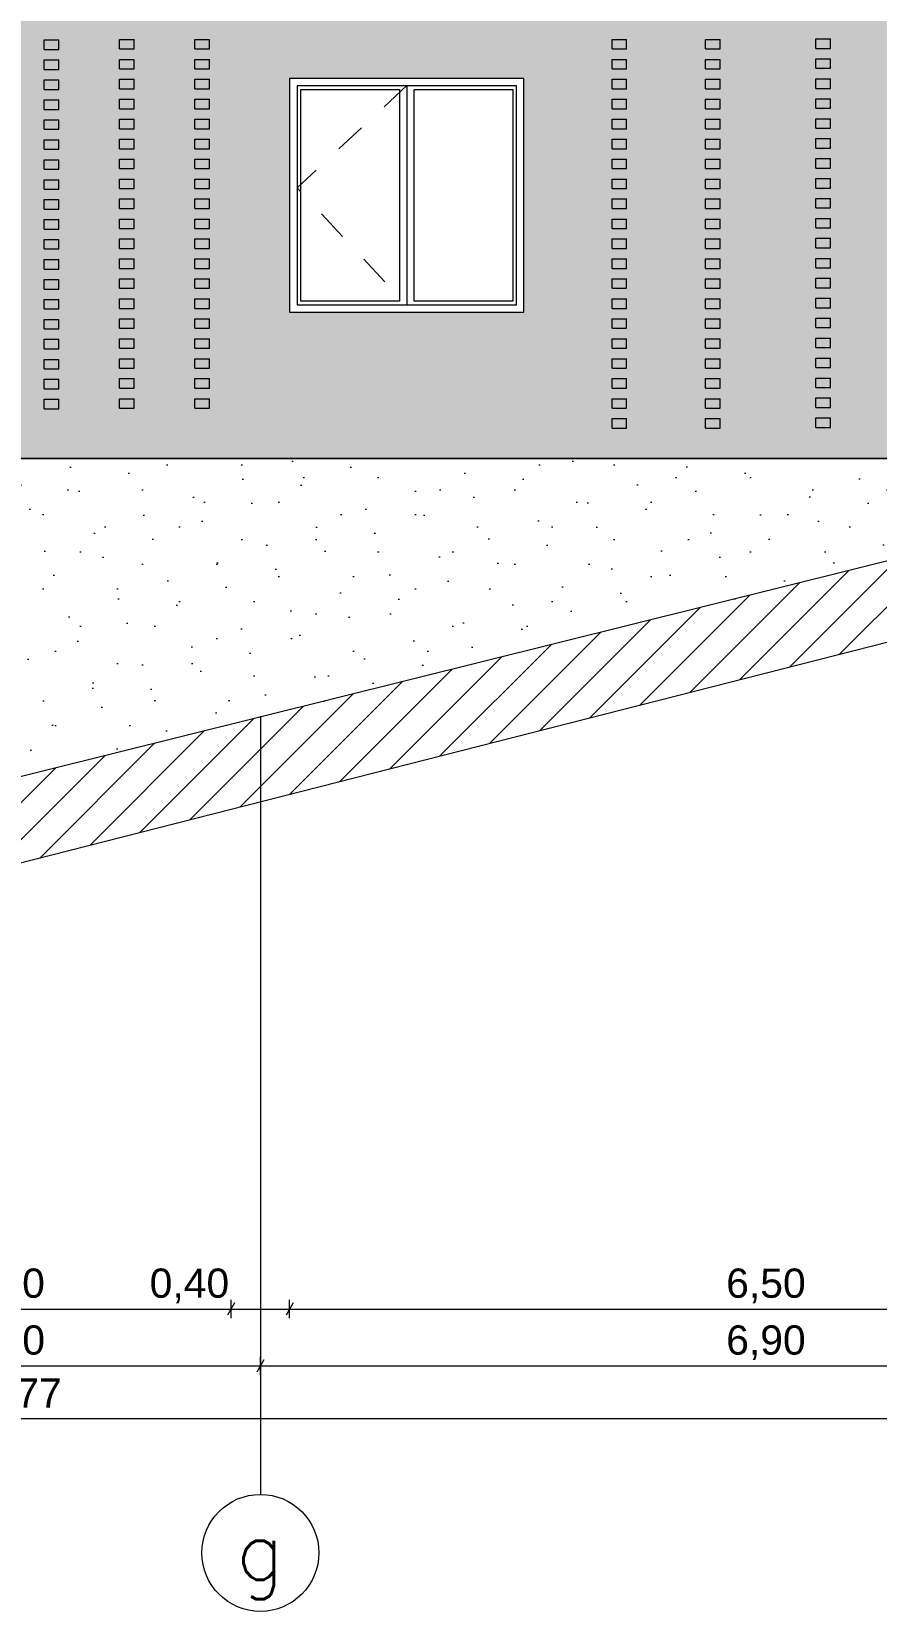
# Model space of a CAD drawing. Header units: metres. Extents: x 476297 to 476657, y 4620828 to 4621206.
# Drawn here: x 476614.33 to 476620.1, y 4621021.18 to 4621031.99 of the extents above; entities that cross this region are included whole.
import ezdxf

# ---------------------------------------------------------------- set-up
doc = ezdxf.new("R2010")
doc.units = ezdxf.units.M
doc.header["$MEASUREMENT"] = 0
doc.set_wipeout_variables(frame=1)
doc.linetypes.add('Dashed', pattern=[0.423333, 0.211667, -0.211667])
doc.linetypes.add('Wipeout_Contour', pattern=[1, 0, -1])
for name, color, linetype in [('0_Pen_No__42_Pen_No__250', 7, 'Continuous'), ('0_Pen_No__7', 7, 'Continuous'), ('2D Drafting - General_Pen_No__7', 7, 'Continuous'), ('a-iataki_Pen_No__5_Pen_No__5', 7, 'Continuous'), ('New2D Drafting - General_Pen_No__30_Pen_No__9_Pen_No__9', 7, 'Continuous'), ('New2D Drafting - General_Pen_No__7', 7, 'Continuous'), ('NewStructural - Bearing', 7, 'Continuous'), ('Structural - Bearing_Pen_No__7_Pen_No__7', 7, 'Continuous'), ('zoma', 7, 'Continuous'), ('zoma_Pen_No__5', 7, 'Continuous')]:
    doc.layers.add(name, color=color, linetype=linetype)
doc.styles.add('GENERATED_STYLE_2', font='arial.ttf')
doc.dimstyles.new('GENERATED_STYLE__1', dxfattribs={"dimtxt": 0.2, "dimasz": 0.064421, "dimexe": 0.18, "dimexo": 0.003, "dimgap": 0.09, "dimtad": 1, "dimtih": 1, "dimtoh": 1, "dimzin": 0, "dimdsep": 46, "dimtxsty": 'GENERATED_STYLE_2', "dimblk": 'ARROWHEAD_2', "dimblk1": 'ARROWHEAD_2', "dimblk2": 'ARROWHEAD_2', "dimcen": 0.09, "dimclrd": 142, "dimclre": 142, "dimclrt": 142, "dimadec": 0, "dimazin": 0, "dimtfac": 1, "dimtdec": 4, "dimtmove": 0, "dimatfit": 3, "dimfxl": 1, "dimtolj": 1, "dimtzin": 0, "dimarcsym": 0})

# ---------------------------------------------------------------- blocks, each defined once
blk = doc.blocks.new('*D529', base_point=(476844.527, 4621385.791))
at = {"layer": 'zoma', "color": 142, "linetype": 'Continuous', "lineweight": 0, "transparency": 16777216}
for p, q in [((476612.416, 4621022.9), (476612.367, 4621022.815)), ((476612.392, 4621022.794), (476612.392, 4621022.921)), ((476612.392, 4621022.858), (476615.892, 4621022.858)), ((476615.916, 4621022.9), (476615.867, 4621022.815)), ((476615.892, 4621022.794), (476615.892, 4621022.921))]:
    blk.add_line(p, q, dxfattribs=at)
at = {"layer": 'zoma', "color": 142, "lineweight": 0, "transparency": 16777216, "insert": (476613.876, 4621022.898), "char_height": 0.2, "attachment_point": 7, "style": 'GENERATED_STYLE_2'}
blk.add_mtext('\\A1;{\\pql;\\fArial CYR|b0|i0|c204|p34;3,50}', dxfattribs=at)
blk = doc.blocks.new('ARROWHEAD_2')
at = {"color": 0, "linetype": 'Continuous', "lineweight": 0}
for p, q in [((0, 0), (-1, 0)), ((-0.38, -0.66), (0.38, 0.66))]:
    blk.add_line(p, q, dxfattribs=at)
blk = doc.blocks.new('*D530', base_point=(476844.527, 4621385.791))
at = {"layer": 'zoma', "color": 142, "linetype": 'Continuous', "lineweight": 0, "transparency": 16777216}
for p, q in [((476615.916, 4621022.9), (476615.867, 4621022.815)), ((476615.892, 4621022.794), (476615.892, 4621022.921)), ((476615.892, 4621022.858), (476622.792, 4621022.858)), ((476622.767, 4621022.815), (476622.816, 4621022.9)), ((476622.792, 4621022.794), (476622.792, 4621022.921)), ((476622.792, 4621022.858), (476622.833, 4621022.858))]:
    blk.add_line(p, q, dxfattribs=at)
at = {"layer": 'zoma', "color": 142, "lineweight": 0, "transparency": 16777216, "insert": (476619.076, 4621022.898), "char_height": 0.2, "attachment_point": 7, "style": 'GENERATED_STYLE_2'}
blk.add_mtext('\\A1;{\\pql;\\fArial CYR|b0|i0|c204|p34;6,90}', dxfattribs=at)
blk = doc.blocks.new('*D534', base_point=(476844.527, 4621385.791))
at = {"layer": 'zoma', "color": 142, "linetype": 'Continuous', "lineweight": 0, "transparency": 16777216}
for p, q in [((476612.616, 4621023.29), (476612.567, 4621023.205)), ((476612.591, 4621023.184), (476612.591, 4621023.311)), ((476615.716, 4621023.29), (476615.667, 4621023.205)), ((476615.692, 4621023.184), (476615.692, 4621023.311)), ((476612.591, 4621023.247), (476615.692, 4621023.247))]:
    blk.add_line(p, q, dxfattribs=at)
at = {"layer": 'zoma', "color": 142, "lineweight": 0, "transparency": 16777216, "char_height": 0.2, "attachment_point": 7, "style": 'GENERATED_STYLE_2'}
for s, insert in [('\\A1;{\\pql;\\fArial CYR|b0|i0|c204|p34;3,10}', (476613.875, 4621023.287)), ('\\A1;{\\pql;\\fArial CYR|b0|i0|c204|p34;0,40}', (476615.135, 4621023.287))]:
    blk.add_mtext(s, dxfattribs=dict(at, insert=insert))
blk = doc.blocks.new('*D535', base_point=(476844.527, 4621385.791))
at = {"layer": 'zoma', "color": 142, "linetype": 'Continuous', "lineweight": 0, "transparency": 16777216}
for p, q in [((476615.716, 4621023.29), (476615.667, 4621023.205)), ((476615.692, 4621023.184), (476615.692, 4621023.311)), ((476616.116, 4621023.29), (476616.067, 4621023.205)), ((476616.092, 4621023.184), (476616.092, 4621023.311)), ((476615.692, 4621023.247), (476616.092, 4621023.247))]:
    blk.add_line(p, q, dxfattribs=at)
blk = doc.blocks.new('*D536', base_point=(476844.527, 4621385.791))
at = {"layer": 'zoma', "color": 142, "linetype": 'Continuous', "lineweight": 0, "transparency": 16777216}
for p, q in [((476616.116, 4621023.29), (476616.067, 4621023.205)), ((476616.092, 4621023.184), (476616.092, 4621023.311)), ((476622.616, 4621023.29), (476622.567, 4621023.205)), ((476622.592, 4621023.184), (476622.592, 4621023.311)), ((476616.092, 4621023.247), (476622.592, 4621023.247))]:
    blk.add_line(p, q, dxfattribs=at)
at = {"layer": 'zoma', "color": 142, "lineweight": 0, "transparency": 16777216, "insert": (476619.076, 4621023.287), "char_height": 0.2, "attachment_point": 7, "style": 'GENERATED_STYLE_2'}
blk.add_mtext('\\A1;{\\pql;\\fArial CYR|b0|i0|c204|p34;6,50}', dxfattribs=at)
blk = doc.blocks.new('*D539', base_point=(476844.527, 4621385.791))
at = {"layer": 'zoma', "color": 142, "linetype": 'Continuous', "lineweight": 0, "transparency": 16777216}
for p, q in [((476605.317, 4621022.537), (476605.268, 4621022.452)), ((476605.292, 4621022.558), (476605.292, 4621022.431)), ((476623.038, 4621022.452), (476623.087, 4621022.537)), ((476623.062, 4621022.558), (476623.062, 4621022.431)), ((476605.292, 4621022.495), (476605.251, 4621022.495)), ((476623.062, 4621022.495), (476605.292, 4621022.495)), ((476623.104, 4621022.495), (476623.062, 4621022.495))]:
    blk.add_line(p, q, dxfattribs=at)
at = {"layer": 'zoma', "color": 142, "lineweight": 0, "transparency": 16777216, "insert": (476613.835, 4621022.535), "char_height": 0.2, "attachment_point": 7, "style": 'GENERATED_STYLE_2'}
blk.add_mtext('\\A1;{\\pql;\\fArial CYR|b0|i0|c204|p34;17,77}', dxfattribs=at)

msp = doc.modelspace()

# ---------------------------------------------------------------- linework, layer by layer
at = {"layer": '0_Pen_No__42_Pen_No__250', "color": 144, "linetype": 'Continuous', "lineweight": 0}
msp.add_circle((476615.892, 4621021.579), 0.4, dxfattribs=at)
at = {"layer": '0_Pen_No__7', "color": 7, "linetype": 'Continuous', "lineweight": 0, "flags": 128}
msp.add_lwpolyline([(476617.692, 4621031.666), (476616.092, 4621031.666), (476616.092, 4621030.066), (476617.692, 4621030.066)], close=True, dxfattribs=at)
at = {"layer": '2D Drafting - General_Pen_No__7', "color": 7, "linetype": 'Dashed', "lineweight": 0, "flags": 128}
msp.add_lwpolyline([(476616.893, 4621031.617), (476616.143, 4621030.917), (476616.892, 4621030.116)], dxfattribs=at)
at = {"layer": 'New2D Drafting - General_Pen_No__30_Pen_No__9_Pen_No__9', "color": 7, "linetype": 'Continuous', "lineweight": 0, "flags": 128}
msp.add_lwpolyline([(476617.692, 4621031.666), (476616.092, 4621031.666), (476616.092, 4621030.066), (476617.692, 4621030.066)], close=True, dxfattribs=at)
at = {"layer": 'NewStructural - Bearing', "color": 7, "linetype": 'Continuous', "lineweight": 0}
for p, q in [((476614.414, 4621031.929), (476614.514, 4621031.929)), ((476614.414, 4621031.864), (476614.414, 4621031.929)), ((476614.514, 4621031.864), (476614.514, 4621031.929)), ((476614.929, 4621031.933), (476615.028, 4621031.933)), ((476614.929, 4621031.868), (476614.929, 4621031.933)), ((476615.028, 4621031.868), (476615.028, 4621031.933)), ((476615.443, 4621031.933), (476615.543, 4621031.933)), ((476615.443, 4621031.868), (476615.443, 4621031.933)), ((476615.543, 4621031.868), (476615.543, 4621031.933)), ((476618.296, 4621031.933), (476618.395, 4621031.933)), ((476618.296, 4621031.868), (476618.296, 4621031.933)), ((476618.395, 4621031.868), (476618.395, 4621031.933)), ((476618.934, 4621031.933), (476619.034, 4621031.933)), ((476618.934, 4621031.868), (476618.934, 4621031.933)), ((476619.034, 4621031.868), (476619.034, 4621031.933)), ((476619.689, 4621031.936), (476619.789, 4621031.936)), ((476619.689, 4621031.871), (476619.689, 4621031.936)), ((476619.789, 4621031.871), (476619.789, 4621031.936)), ((476614.414, 4621031.864), (476614.514, 4621031.864)), ((476614.929, 4621031.868), (476615.028, 4621031.868)), ((476615.443, 4621031.868), (476615.543, 4621031.868)), ((476618.296, 4621031.868), (476618.395, 4621031.868)), ((476618.934, 4621031.868), (476619.034, 4621031.868)), ((476619.689, 4621031.871), (476619.789, 4621031.871)), ((476614.414, 4621031.792), (476614.514, 4621031.792)), ((476614.414, 4621031.727), (476614.414, 4621031.792)), ((476614.414, 4621031.727), (476614.514, 4621031.727)), ((476614.514, 4621031.727), (476614.514, 4621031.792)), ((476614.929, 4621031.796), (476615.028, 4621031.796)), ((476614.929, 4621031.731), (476614.929, 4621031.796)), ((476614.929, 4621031.731), (476615.028, 4621031.731)), ((476615.028, 4621031.731), (476615.028, 4621031.796)), ((476615.443, 4621031.796), (476615.543, 4621031.796)), ((476615.443, 4621031.731), (476615.443, 4621031.796)), ((476615.443, 4621031.731), (476615.543, 4621031.731)), ((476615.543, 4621031.731), (476615.543, 4621031.796)), ((476618.296, 4621031.796), (476618.395, 4621031.796)), ((476618.296, 4621031.731), (476618.296, 4621031.796)), ((476618.296, 4621031.731), (476618.395, 4621031.731)), ((476618.395, 4621031.731), (476618.395, 4621031.796)), ((476618.934, 4621031.796), (476619.034, 4621031.796)), ((476618.934, 4621031.731), (476618.934, 4621031.796)), ((476618.934, 4621031.731), (476619.034, 4621031.731)), ((476619.034, 4621031.731), (476619.034, 4621031.796)), ((476619.689, 4621031.8), (476619.789, 4621031.8)), ((476619.689, 4621031.735), (476619.689, 4621031.8)), ((476619.689, 4621031.735), (476619.789, 4621031.735)), ((476619.789, 4621031.735), (476619.789, 4621031.8)), ((476614.414, 4621031.656), (476614.514, 4621031.656)), ((476614.414, 4621031.591), (476614.414, 4621031.656)), ((476614.414, 4621031.591), (476614.514, 4621031.591)), ((476614.514, 4621031.591), (476614.514, 4621031.656)), ((476614.929, 4621031.66), (476615.028, 4621031.66)), ((476614.929, 4621031.595), (476614.929, 4621031.66)), ((476614.929, 4621031.595), (476615.028, 4621031.595)), ((476615.028, 4621031.595), (476615.028, 4621031.66)), ((476615.443, 4621031.66), (476615.543, 4621031.66)), ((476615.443, 4621031.595), (476615.443, 4621031.66)), ((476615.443, 4621031.595), (476615.543, 4621031.595)), ((476615.543, 4621031.595), (476615.543, 4621031.66)), ((476618.296, 4621031.66), (476618.395, 4621031.66)), ((476618.296, 4621031.595), (476618.296, 4621031.66)), ((476618.296, 4621031.595), (476618.395, 4621031.595)), ((476618.395, 4621031.595), (476618.395, 4621031.66)), ((476618.934, 4621031.66), (476619.034, 4621031.66)), ((476618.934, 4621031.595), (476618.934, 4621031.66)), ((476618.934, 4621031.595), (476619.034, 4621031.595)), ((476619.034, 4621031.595), (476619.034, 4621031.66)), ((476619.689, 4621031.663), (476619.789, 4621031.663)), ((476619.689, 4621031.598), (476619.689, 4621031.663)), ((476619.689, 4621031.598), (476619.789, 4621031.598)), ((476619.789, 4621031.598), (476619.789, 4621031.663)), ((476614.414, 4621031.519), (476614.514, 4621031.519)), ((476614.414, 4621031.454), (476614.414, 4621031.519)), ((476614.514, 4621031.454), (476614.514, 4621031.519)), ((476614.929, 4621031.523), (476615.028, 4621031.523)), ((476614.929, 4621031.458), (476614.929, 4621031.523)), ((476615.028, 4621031.458), (476615.028, 4621031.523)), ((476615.443, 4621031.523), (476615.543, 4621031.523)), ((476615.443, 4621031.458), (476615.443, 4621031.523)), ((476615.543, 4621031.458), (476615.543, 4621031.523)), ((476618.296, 4621031.523), (476618.395, 4621031.523)), ((476618.296, 4621031.458), (476618.296, 4621031.523)), ((476618.395, 4621031.458), (476618.395, 4621031.523)), ((476618.934, 4621031.523), (476619.034, 4621031.523)), ((476618.934, 4621031.458), (476618.934, 4621031.523)), ((476619.034, 4621031.458), (476619.034, 4621031.523)), ((476619.689, 4621031.527), (476619.789, 4621031.527)), ((476619.689, 4621031.462), (476619.689, 4621031.527)), ((476619.789, 4621031.462), (476619.789, 4621031.527)), ((476614.414, 4621031.454), (476614.514, 4621031.454)), ((476614.414, 4621031.383), (476614.514, 4621031.383)), ((476614.414, 4621031.318), (476614.414, 4621031.383)), ((476614.514, 4621031.318), (476614.514, 4621031.383)), ((476614.929, 4621031.458), (476615.028, 4621031.458)), ((476614.929, 4621031.387), (476615.028, 4621031.387)), ((476614.929, 4621031.322), (476614.929, 4621031.387)), ((476615.028, 4621031.322), (476615.028, 4621031.387)), ((476615.443, 4621031.458), (476615.543, 4621031.458)), ((476615.443, 4621031.387), (476615.543, 4621031.387)), ((476615.443, 4621031.322), (476615.443, 4621031.387)), ((476615.543, 4621031.322), (476615.543, 4621031.387)), ((476618.296, 4621031.458), (476618.395, 4621031.458)), ((476618.296, 4621031.387), (476618.395, 4621031.387)), ((476618.296, 4621031.322), (476618.296, 4621031.387)), ((476618.395, 4621031.322), (476618.395, 4621031.387)), ((476618.934, 4621031.458), (476619.034, 4621031.458)), ((476618.934, 4621031.387), (476619.034, 4621031.387)), ((476618.934, 4621031.322), (476618.934, 4621031.387)), ((476619.034, 4621031.322), (476619.034, 4621031.387)), ((476619.689, 4621031.462), (476619.789, 4621031.462)), ((476619.689, 4621031.39), (476619.789, 4621031.39)), ((476619.689, 4621031.325), (476619.689, 4621031.39)), ((476619.789, 4621031.325), (476619.789, 4621031.39)), ((476614.414, 4621031.318), (476614.514, 4621031.318)), ((476614.929, 4621031.322), (476615.028, 4621031.322)), ((476615.443, 4621031.322), (476615.543, 4621031.322)), ((476618.296, 4621031.322), (476618.395, 4621031.322)), ((476618.934, 4621031.322), (476619.034, 4621031.322)), ((476619.689, 4621031.325), (476619.789, 4621031.325)), ((476614.414, 4621031.246), (476614.514, 4621031.246)), ((476614.414, 4621031.181), (476614.414, 4621031.246)), ((476614.414, 4621031.181), (476614.514, 4621031.181)), ((476614.514, 4621031.181), (476614.514, 4621031.246)), ((476614.929, 4621031.25), (476615.028, 4621031.25)), ((476614.929, 4621031.185), (476614.929, 4621031.25)), ((476614.929, 4621031.185), (476615.028, 4621031.185)), ((476615.028, 4621031.185), (476615.028, 4621031.25)), ((476615.443, 4621031.25), (476615.543, 4621031.25)), ((476615.443, 4621031.185), (476615.443, 4621031.25)), ((476615.443, 4621031.185), (476615.543, 4621031.185)), ((476615.543, 4621031.185), (476615.543, 4621031.25)), ((476618.296, 4621031.25), (476618.395, 4621031.25)), ((476618.296, 4621031.185), (476618.296, 4621031.25)), ((476618.296, 4621031.185), (476618.395, 4621031.185)), ((476618.395, 4621031.185), (476618.395, 4621031.25)), ((476618.934, 4621031.25), (476619.034, 4621031.25)), ((476618.934, 4621031.185), (476618.934, 4621031.25)), ((476618.934, 4621031.185), (476619.034, 4621031.185)), ((476619.034, 4621031.185), (476619.034, 4621031.25)), ((476619.689, 4621031.254), (476619.789, 4621031.254)), ((476619.689, 4621031.189), (476619.689, 4621031.254)), ((476619.689, 4621031.189), (476619.789, 4621031.189)), ((476619.789, 4621031.189), (476619.789, 4621031.254)), ((476614.414, 4621031.11), (476614.514, 4621031.11)), ((476614.414, 4621031.045), (476614.414, 4621031.11)), ((476614.514, 4621031.045), (476614.514, 4621031.11)), ((476614.929, 4621031.114), (476615.028, 4621031.114)), ((476614.929, 4621031.049), (476614.929, 4621031.114)), ((476614.929, 4621031.049), (476615.028, 4621031.049)), ((476615.028, 4621031.049), (476615.028, 4621031.114)), ((476615.443, 4621031.114), (476615.543, 4621031.114)), ((476615.443, 4621031.049), (476615.443, 4621031.114)), ((476615.443, 4621031.049), (476615.543, 4621031.049)), ((476615.543, 4621031.049), (476615.543, 4621031.114)), ((476618.296, 4621031.114), (476618.395, 4621031.114)), ((476618.296, 4621031.049), (476618.296, 4621031.114)), ((476618.296, 4621031.049), (476618.395, 4621031.049)), ((476618.395, 4621031.049), (476618.395, 4621031.114)), ((476618.934, 4621031.114), (476619.034, 4621031.114)), ((476618.934, 4621031.049), (476618.934, 4621031.114)), ((476618.934, 4621031.049), (476619.034, 4621031.049)), ((476619.034, 4621031.049), (476619.034, 4621031.114)), ((476619.689, 4621031.117), (476619.789, 4621031.117)), ((476619.689, 4621031.052), (476619.689, 4621031.117)), ((476619.689, 4621031.052), (476619.789, 4621031.052)), ((476619.789, 4621031.052), (476619.789, 4621031.117)), ((476614.414, 4621031.045), (476614.514, 4621031.045)), ((476614.414, 4621030.973), (476614.514, 4621030.973)), ((476614.414, 4621030.908), (476614.414, 4621030.973)), ((476614.514, 4621030.908), (476614.514, 4621030.973)), ((476614.929, 4621030.977), (476615.028, 4621030.977)), ((476614.929, 4621030.912), (476614.929, 4621030.977)), ((476615.028, 4621030.912), (476615.028, 4621030.977)), ((476615.443, 4621030.977), (476615.543, 4621030.977)), ((476615.443, 4621030.912), (476615.443, 4621030.977)), ((476615.543, 4621030.912), (476615.543, 4621030.977)), ((476618.296, 4621030.977), (476618.395, 4621030.977)), ((476618.296, 4621030.912), (476618.296, 4621030.977)), ((476618.395, 4621030.912), (476618.395, 4621030.977)), ((476618.934, 4621030.977), (476619.034, 4621030.977)), ((476618.934, 4621030.912), (476618.934, 4621030.977)), ((476619.034, 4621030.912), (476619.034, 4621030.977)), ((476619.689, 4621030.981), (476619.789, 4621030.981)), ((476619.689, 4621030.916), (476619.689, 4621030.981)), ((476619.789, 4621030.916), (476619.789, 4621030.981)), ((476614.414, 4621030.908), (476614.514, 4621030.908)), ((476614.414, 4621030.837), (476614.514, 4621030.837)), ((476614.414, 4621030.772), (476614.414, 4621030.837)), ((476614.514, 4621030.772), (476614.514, 4621030.837)), ((476614.929, 4621030.912), (476615.028, 4621030.912)), ((476614.929, 4621030.841), (476615.028, 4621030.841)), ((476614.929, 4621030.776), (476614.929, 4621030.841)), ((476615.028, 4621030.776), (476615.028, 4621030.841)), ((476615.443, 4621030.912), (476615.543, 4621030.912)), ((476615.443, 4621030.841), (476615.543, 4621030.841)), ((476615.443, 4621030.776), (476615.443, 4621030.841)), ((476615.543, 4621030.776), (476615.543, 4621030.841)), ((476618.296, 4621030.912), (476618.395, 4621030.912)), ((476618.296, 4621030.841), (476618.395, 4621030.841)), ((476618.296, 4621030.776), (476618.296, 4621030.841)), ((476618.395, 4621030.776), (476618.395, 4621030.841)), ((476618.934, 4621030.912), (476619.034, 4621030.912)), ((476618.934, 4621030.841), (476619.034, 4621030.841)), ((476618.934, 4621030.776), (476618.934, 4621030.841)), ((476619.034, 4621030.776), (476619.034, 4621030.841)), ((476619.689, 4621030.916), (476619.789, 4621030.916)), ((476619.689, 4621030.845), (476619.789, 4621030.845)), ((476619.689, 4621030.78), (476619.689, 4621030.845)), ((476619.789, 4621030.78), (476619.789, 4621030.845)), ((476614.414, 4621030.772), (476614.514, 4621030.772)), ((476614.929, 4621030.776), (476615.028, 4621030.776)), ((476615.443, 4621030.776), (476615.543, 4621030.776)), ((476618.296, 4621030.776), (476618.395, 4621030.776)), ((476618.934, 4621030.776), (476619.034, 4621030.776)), ((476619.689, 4621030.78), (476619.789, 4621030.78)), ((476614.414, 4621030.7), (476614.514, 4621030.7)), ((476614.414, 4621030.635), (476614.414, 4621030.7)), ((476614.414, 4621030.635), (476614.514, 4621030.635)), ((476614.514, 4621030.635), (476614.514, 4621030.7)), ((476614.929, 4621030.704), (476615.028, 4621030.704)), ((476614.929, 4621030.639), (476614.929, 4621030.704)), ((476614.929, 4621030.639), (476615.028, 4621030.639)), ((476615.028, 4621030.639), (476615.028, 4621030.704)), ((476615.443, 4621030.704), (476615.543, 4621030.704)), ((476615.443, 4621030.639), (476615.443, 4621030.704)), ((476615.443, 4621030.639), (476615.543, 4621030.639)), ((476615.543, 4621030.639), (476615.543, 4621030.704)), ((476618.296, 4621030.704), (476618.395, 4621030.704)), ((476618.296, 4621030.639), (476618.296, 4621030.704)), ((476618.296, 4621030.639), (476618.395, 4621030.639)), ((476618.395, 4621030.639), (476618.395, 4621030.704)), ((476618.934, 4621030.704), (476619.034, 4621030.704)), ((476618.934, 4621030.639), (476618.934, 4621030.704)), ((476618.934, 4621030.639), (476619.034, 4621030.639)), ((476619.034, 4621030.639), (476619.034, 4621030.704)), ((476619.689, 4621030.708), (476619.789, 4621030.708)), ((476619.689, 4621030.643), (476619.689, 4621030.708)), ((476619.689, 4621030.643), (476619.789, 4621030.643)), ((476619.789, 4621030.643), (476619.789, 4621030.708)), ((476614.414, 4621030.564), (476614.514, 4621030.564)), ((476614.414, 4621030.499), (476614.414, 4621030.564)), ((476614.514, 4621030.499), (476614.514, 4621030.564)), ((476614.929, 4621030.568), (476615.028, 4621030.568)), ((476614.929, 4621030.503), (476614.929, 4621030.568)), ((476615.028, 4621030.503), (476615.028, 4621030.568)), ((476615.443, 4621030.568), (476615.543, 4621030.568)), ((476615.443, 4621030.503), (476615.443, 4621030.568)), ((476615.543, 4621030.503), (476615.543, 4621030.568)), ((476618.296, 4621030.568), (476618.395, 4621030.568)), ((476618.296, 4621030.503), (476618.296, 4621030.568)), ((476618.395, 4621030.503), (476618.395, 4621030.568)), ((476618.934, 4621030.568), (476619.034, 4621030.568)), ((476618.934, 4621030.503), (476618.934, 4621030.568)), ((476619.034, 4621030.503), (476619.034, 4621030.568)), ((476619.689, 4621030.572), (476619.789, 4621030.572)), ((476619.689, 4621030.507), (476619.689, 4621030.572)), ((476619.689, 4621030.507), (476619.789, 4621030.507)), ((476619.789, 4621030.507), (476619.789, 4621030.572)), ((476614.414, 4621030.499), (476614.514, 4621030.499)), ((476614.414, 4621030.427), (476614.514, 4621030.427)), ((476614.414, 4621030.362), (476614.414, 4621030.427)), ((476614.514, 4621030.362), (476614.514, 4621030.427)), ((476614.929, 4621030.503), (476615.028, 4621030.503)), ((476614.929, 4621030.431), (476615.028, 4621030.431)), ((476614.929, 4621030.366), (476614.929, 4621030.431)), ((476615.028, 4621030.366), (476615.028, 4621030.431)), ((476615.443, 4621030.503), (476615.543, 4621030.503)), ((476615.443, 4621030.431), (476615.543, 4621030.431)), ((476615.443, 4621030.366), (476615.443, 4621030.431)), ((476615.543, 4621030.366), (476615.543, 4621030.431)), ((476618.296, 4621030.503), (476618.395, 4621030.503)), ((476618.296, 4621030.431), (476618.395, 4621030.431)), ((476618.296, 4621030.366), (476618.296, 4621030.431)), ((476618.395, 4621030.366), (476618.395, 4621030.431)), ((476618.934, 4621030.503), (476619.034, 4621030.503)), ((476618.934, 4621030.431), (476619.034, 4621030.431)), ((476618.934, 4621030.366), (476618.934, 4621030.431)), ((476619.034, 4621030.366), (476619.034, 4621030.431)), ((476619.689, 4621030.435), (476619.789, 4621030.435)), ((476619.689, 4621030.37), (476619.689, 4621030.435)), ((476619.789, 4621030.37), (476619.789, 4621030.435)), ((476614.414, 4621030.362), (476614.514, 4621030.362)), ((476614.414, 4621030.29), (476614.514, 4621030.29)), ((476614.414, 4621030.225), (476614.414, 4621030.29)), ((476614.514, 4621030.225), (476614.514, 4621030.29)), ((476614.929, 4621030.366), (476615.028, 4621030.366)), ((476614.929, 4621030.295), (476615.028, 4621030.295)), ((476614.929, 4621030.23), (476614.929, 4621030.295)), ((476615.028, 4621030.23), (476615.028, 4621030.295)), ((476615.443, 4621030.366), (476615.543, 4621030.366)), ((476615.443, 4621030.295), (476615.543, 4621030.295)), ((476615.443, 4621030.23), (476615.443, 4621030.295)), ((476615.543, 4621030.23), (476615.543, 4621030.295)), ((476618.296, 4621030.366), (476618.395, 4621030.366)), ((476618.296, 4621030.295), (476618.395, 4621030.295)), ((476618.296, 4621030.23), (476618.296, 4621030.295)), ((476618.395, 4621030.23), (476618.395, 4621030.295)), ((476618.934, 4621030.366), (476619.034, 4621030.366)), ((476618.934, 4621030.295), (476619.034, 4621030.295)), ((476618.934, 4621030.23), (476618.934, 4621030.295)), ((476619.034, 4621030.23), (476619.034, 4621030.295)), ((476619.689, 4621030.37), (476619.789, 4621030.37)), ((476619.689, 4621030.299), (476619.789, 4621030.299)), ((476619.689, 4621030.234), (476619.689, 4621030.299)), ((476619.789, 4621030.234), (476619.789, 4621030.299)), ((476614.414, 4621030.225), (476614.514, 4621030.225)), ((476614.929, 4621030.23), (476615.028, 4621030.23)), ((476615.443, 4621030.23), (476615.543, 4621030.23)), ((476618.296, 4621030.23), (476618.395, 4621030.23)), ((476618.934, 4621030.23), (476619.034, 4621030.23)), ((476619.689, 4621030.234), (476619.789, 4621030.234)), ((476614.414, 4621030.154), (476614.514, 4621030.154)), ((476614.414, 4621030.089), (476614.414, 4621030.154)), ((476614.414, 4621030.089), (476614.514, 4621030.089)), ((476614.514, 4621030.089), (476614.514, 4621030.154)), ((476614.929, 4621030.158), (476615.028, 4621030.158)), ((476614.929, 4621030.093), (476614.929, 4621030.158)), ((476614.929, 4621030.093), (476615.028, 4621030.093)), ((476615.028, 4621030.093), (476615.028, 4621030.158)), ((476615.443, 4621030.158), (476615.543, 4621030.158)), ((476615.443, 4621030.093), (476615.443, 4621030.158)), ((476615.443, 4621030.093), (476615.543, 4621030.093)), ((476615.543, 4621030.093), (476615.543, 4621030.158)), ((476618.296, 4621030.158), (476618.395, 4621030.158)), ((476618.296, 4621030.093), (476618.296, 4621030.158)), ((476618.296, 4621030.093), (476618.395, 4621030.093)), ((476618.395, 4621030.093), (476618.395, 4621030.158)), ((476618.934, 4621030.158), (476619.034, 4621030.158)), ((476618.934, 4621030.093), (476618.934, 4621030.158)), ((476618.934, 4621030.093), (476619.034, 4621030.093)), ((476619.034, 4621030.093), (476619.034, 4621030.158)), ((476619.689, 4621030.162), (476619.789, 4621030.162)), ((476619.689, 4621030.097), (476619.689, 4621030.162)), ((476619.689, 4621030.097), (476619.789, 4621030.097)), ((476619.789, 4621030.097), (476619.789, 4621030.162)), ((476614.414, 4621030.017), (476614.514, 4621030.017)), ((476614.414, 4621029.952), (476614.414, 4621030.017)), ((476614.514, 4621029.952), (476614.514, 4621030.017)), ((476614.929, 4621030.022), (476615.028, 4621030.022)), ((476614.929, 4621029.957), (476614.929, 4621030.022)), ((476615.028, 4621029.957), (476615.028, 4621030.022)), ((476615.443, 4621030.022), (476615.543, 4621030.022)), ((476615.443, 4621029.957), (476615.443, 4621030.022)), ((476615.543, 4621029.957), (476615.543, 4621030.022)), ((476618.296, 4621030.022), (476618.395, 4621030.022)), ((476618.296, 4621029.957), (476618.296, 4621030.022)), ((476618.395, 4621029.957), (476618.395, 4621030.022)), ((476618.934, 4621030.022), (476619.034, 4621030.022)), ((476618.934, 4621029.957), (476618.934, 4621030.022)), ((476619.034, 4621029.957), (476619.034, 4621030.022)), ((476619.689, 4621030.026), (476619.789, 4621030.026)), ((476619.689, 4621029.961), (476619.689, 4621030.026)), ((476619.789, 4621029.961), (476619.789, 4621030.026)), ((476614.414, 4621029.952), (476614.514, 4621029.952)), ((476614.414, 4621029.881), (476614.514, 4621029.881)), ((476614.414, 4621029.816), (476614.414, 4621029.881)), ((476614.514, 4621029.816), (476614.514, 4621029.881)), ((476614.929, 4621029.957), (476615.028, 4621029.957)), ((476614.929, 4621029.885), (476615.028, 4621029.885)), ((476614.929, 4621029.82), (476614.929, 4621029.885)), ((476615.028, 4621029.82), (476615.028, 4621029.885)), ((476615.443, 4621029.957), (476615.543, 4621029.957)), ((476615.443, 4621029.885), (476615.543, 4621029.885)), ((476615.443, 4621029.82), (476615.443, 4621029.885)), ((476615.543, 4621029.82), (476615.543, 4621029.885)), ((476618.296, 4621029.957), (476618.395, 4621029.957)), ((476618.296, 4621029.885), (476618.395, 4621029.885)), ((476618.296, 4621029.82), (476618.296, 4621029.885)), ((476618.395, 4621029.82), (476618.395, 4621029.885)), ((476618.934, 4621029.957), (476619.034, 4621029.957)), ((476618.934, 4621029.885), (476619.034, 4621029.885)), ((476618.934, 4621029.82), (476618.934, 4621029.885)), ((476619.034, 4621029.82), (476619.034, 4621029.885)), ((476619.689, 4621029.961), (476619.789, 4621029.961)), ((476619.689, 4621029.889), (476619.789, 4621029.889)), ((476619.689, 4621029.824), (476619.689, 4621029.889)), ((476619.789, 4621029.824), (476619.789, 4621029.889)), ((476614.414, 4621029.816), (476614.514, 4621029.816)), ((476614.929, 4621029.82), (476615.028, 4621029.82)), ((476614.929, 4621029.748), (476615.028, 4621029.748)), ((476614.929, 4621029.683), (476614.929, 4621029.748)), ((476615.028, 4621029.683), (476615.028, 4621029.748)), ((476615.443, 4621029.82), (476615.543, 4621029.82)), ((476615.443, 4621029.748), (476615.543, 4621029.748)), ((476615.443, 4621029.683), (476615.443, 4621029.748)), ((476615.543, 4621029.683), (476615.543, 4621029.748)), ((476618.296, 4621029.82), (476618.395, 4621029.82)), ((476618.296, 4621029.748), (476618.395, 4621029.748)), ((476618.296, 4621029.683), (476618.296, 4621029.748)), ((476618.395, 4621029.683), (476618.395, 4621029.748)), ((476618.934, 4621029.82), (476619.034, 4621029.82)), ((476618.934, 4621029.748), (476619.034, 4621029.748)), ((476618.934, 4621029.683), (476618.934, 4621029.748)), ((476619.034, 4621029.683), (476619.034, 4621029.748)), ((476619.689, 4621029.824), (476619.789, 4621029.824)), ((476619.689, 4621029.753), (476619.789, 4621029.753)), ((476619.689, 4621029.688), (476619.689, 4621029.753)), ((476619.789, 4621029.688), (476619.789, 4621029.753)), ((476614.414, 4621029.744), (476614.514, 4621029.744)), ((476614.414, 4621029.679), (476614.414, 4621029.744)), ((476614.414, 4621029.679), (476614.514, 4621029.679)), ((476614.514, 4621029.679), (476614.514, 4621029.744)), ((476614.929, 4621029.683), (476615.028, 4621029.683)), ((476615.443, 4621029.683), (476615.543, 4621029.683)), ((476618.296, 4621029.683), (476618.395, 4621029.683)), ((476618.934, 4621029.683), (476619.034, 4621029.683)), ((476619.689, 4621029.688), (476619.789, 4621029.688)), ((476614.414, 4621029.608), (476614.514, 4621029.608)), ((476614.414, 4621029.543), (476614.414, 4621029.608)), ((476614.414, 4621029.543), (476614.514, 4621029.543)), ((476614.514, 4621029.543), (476614.514, 4621029.608)), ((476614.929, 4621029.612), (476615.028, 4621029.612)), ((476614.929, 4621029.547), (476614.929, 4621029.612)), ((476614.929, 4621029.547), (476615.028, 4621029.547)), ((476615.028, 4621029.547), (476615.028, 4621029.612)), ((476615.443, 4621029.612), (476615.543, 4621029.612)), ((476615.443, 4621029.547), (476615.443, 4621029.612)), ((476615.443, 4621029.547), (476615.543, 4621029.547)), ((476615.543, 4621029.547), (476615.543, 4621029.612)), ((476618.296, 4621029.612), (476618.395, 4621029.612)), ((476618.296, 4621029.547), (476618.296, 4621029.612)), ((476618.296, 4621029.547), (476618.395, 4621029.547)), ((476618.395, 4621029.547), (476618.395, 4621029.612)), ((476618.934, 4621029.612), (476619.034, 4621029.612)), ((476618.934, 4621029.547), (476618.934, 4621029.612)), ((476618.934, 4621029.547), (476619.034, 4621029.547)), ((476619.034, 4621029.547), (476619.034, 4621029.612)), ((476619.689, 4621029.616), (476619.789, 4621029.616)), ((476619.689, 4621029.551), (476619.689, 4621029.616)), ((476619.689, 4621029.551), (476619.789, 4621029.551)), ((476619.789, 4621029.551), (476619.789, 4621029.616)), ((476614.414, 4621029.471), (476614.514, 4621029.471)), ((476614.414, 4621029.406), (476614.414, 4621029.471)), ((476614.514, 4621029.406), (476614.514, 4621029.471)), ((476614.929, 4621029.475), (476615.028, 4621029.475)), ((476614.929, 4621029.41), (476614.929, 4621029.475)), ((476615.028, 4621029.41), (476615.028, 4621029.475)), ((476615.443, 4621029.475), (476615.543, 4621029.475)), ((476615.443, 4621029.41), (476615.443, 4621029.475)), ((476615.543, 4621029.41), (476615.543, 4621029.475)), ((476618.296, 4621029.475), (476618.395, 4621029.475)), ((476618.296, 4621029.41), (476618.296, 4621029.475)), ((476618.395, 4621029.41), (476618.395, 4621029.475)), ((476618.934, 4621029.475), (476619.034, 4621029.475)), ((476618.934, 4621029.41), (476618.934, 4621029.475)), ((476619.034, 4621029.41), (476619.034, 4621029.475)), ((476619.689, 4621029.48), (476619.789, 4621029.48)), ((476619.689, 4621029.415), (476619.689, 4621029.48)), ((476619.789, 4621029.415), (476619.789, 4621029.48)), ((476614.414, 4621029.406), (476614.514, 4621029.406)), ((476614.929, 4621029.41), (476615.028, 4621029.41)), ((476615.443, 4621029.41), (476615.543, 4621029.41)), ((476618.296, 4621029.41), (476618.395, 4621029.41)), ((476618.296, 4621029.339), (476618.395, 4621029.339)), ((476618.296, 4621029.274), (476618.296, 4621029.339)), ((476618.395, 4621029.274), (476618.395, 4621029.339)), ((476618.934, 4621029.41), (476619.034, 4621029.41)), ((476618.934, 4621029.339), (476619.034, 4621029.339)), ((476618.934, 4621029.274), (476618.934, 4621029.339)), ((476619.034, 4621029.274), (476619.034, 4621029.339)), ((476619.689, 4621029.415), (476619.789, 4621029.415)), ((476619.689, 4621029.343), (476619.789, 4621029.343)), ((476619.689, 4621029.278), (476619.689, 4621029.343)), ((476619.789, 4621029.278), (476619.789, 4621029.343)), ((476618.296, 4621029.274), (476618.395, 4621029.274)), ((476618.934, 4621029.274), (476619.034, 4621029.274)), ((476619.689, 4621029.278), (476619.789, 4621029.278))]:
    msp.add_line(p, q, dxfattribs=at)
at = {"layer": 'Structural - Bearing_Pen_No__7_Pen_No__7', "color": 7, "linetype": 'Continuous', "lineweight": 0}
for p, q in [((476616.143, 4621031.616), (476616.143, 4621030.116)), ((476617.642, 4621031.616), (476616.143, 4621031.616)), ((476616.168, 4621031.591), (476616.842, 4621031.591)), ((476616.168, 4621030.141), (476616.168, 4621031.591)), ((476616.842, 4621031.591), (476616.842, 4621030.141)), ((476616.892, 4621031.616), (476616.892, 4621031.591)), ((476616.892, 4621031.591), (476616.892, 4621030.116)), ((476616.942, 4621031.591), (476617.617, 4621031.591)), ((476616.942, 4621030.141), (476616.942, 4621031.591)), ((476617.617, 4621031.591), (476617.617, 4621030.141)), ((476617.642, 4621030.116), (476617.642, 4621031.616)), ((476616.143, 4621030.116), (476617.642, 4621030.116)), ((476616.842, 4621030.141), (476616.168, 4621030.141)), ((476617.617, 4621030.141), (476616.942, 4621030.141))]:
    msp.add_line(p, q, dxfattribs=at)

# ---------------------------------------------------------------- texts
at = {"layer": 'a-iataki_Pen_No__5_Pen_No__5', "color": 142, "linetype": 'Continuous', "lineweight": 0, "insert": (476615.726, 4621021.795), "char_height": 0.4, "attachment_point": 1}
msp.add_mtext('\\A1;{\\pql;\\Ftxt.shx;g}', dxfattribs=at)

# ---------------------------------------------------------------- dimensions: what is measured, and where the dimension line sits
at = {"layer": 'zoma', "color": 142, "linetype": 'Continuous', "lineweight": 0}
for base, p1, p2, picture, middle in [((476622.792, 4621022.858), (476615.892, 4621023.722), (476622.792, 4621024.023), '*D530', (476619.336, 4621022.998)), ((476615.892, 4621022.858), (476612.392, 4621022.495), (476615.892, 4621023.722), '*D529', (476614.136, 4621022.998)), ((476615.692, 4621023.247), (476612.591, 4621023.557), (476615.692, 4621023.557), '*D534', (476614.135, 4621023.387)), ((476616.092, 4621023.247), (476615.692, 4621023.557), (476616.092, 4621023.557), '*D535', (476615.395, 4621023.387)), ((476622.592, 4621023.247), (476616.092, 4621023.557), (476622.592, 4621023.557), '*D536', (476619.336, 4621023.387))]:
    dim = msp.add_linear_dim(base=base, p1=p1, p2=p2, dimstyle='GENERATED_STYLE__1', dxfattribs=at)
    dim.commit()
    dim.dimension.update_dxf_attribs({"geometry": picture, "text_midpoint": middle, "dimtype": 160})

# ---------------------------------------------------------------- wipeouts: each hides what was drawn before it
at = {"color": 254, "linetype": 'Wipeout_Contour', "lineweight": 0, "ltscale": 41809861.8710004}
msp.add_wipeout([(476605.292, 4621029.066), (476622.992, 4621029.066), (476612.342, 4621026.413), (476612.342, 4621024.666), (476609.692, 4621024.666), (476609.692, 4621028.066), (476607.692, 4621028.066), (476607.692, 4621024.666), (476605.292, 4621024.666)], dxfattribs=at).dxf.layer = 'New2D Drafting - General_Pen_No__30_Pen_No__9_Pen_No__9'

# ---------------------------------------------------------------- next in the draw order: hatches: boundary and pattern name
at = {"layer": 'New2D Drafting - General_Pen_No__30_Pen_No__9_Pen_No__9', "linetype": 'Continuous', "lineweight": 0}
h = msp.add_hatch(dxfattribs=at)
h.set_pattern_fill('BRICK___RUNNING_BOND', color=252, style=0, pattern_type=2)
h.set_pattern_definition([(0, (476615.891796, 4621034.17524), (0, 0.06664), []), (90, (476615.8918, 4621034.17524), (-0.2448, 0), [0.06664, -0.06664]), (90, (476616.0142, 4621034.24188), (-0.2448, 0), [0.06664, -0.06664])])
h.paths.add_polyline_path([(476623.062, 4621031.666), (476622.992, 4621031.666), (476622.992, 4621029.066), (476605.292, 4621029.066), (476605.292, 4621024.666), (476605.222, 4621024.666), (476605.222, 4621029.166), (476605.222, 4621039.166), (476623.062, 4621039.166), (476623.062, 4621038.706)])
h.paths.add_polyline_path([(476617.692, 4621031.666), (476616.092, 4621031.666), (476616.092, 4621030.066), (476617.692, 4621030.066)], flags=0)
h.paths.add_polyline_path([(476616.092, 4621036.466), (476616.092, 4621038.066), (476617.692, 4621038.066), (476617.692, 4621036.466)], flags=0)
h.paths.add_polyline_path([(476617.692, 4621034.866), (476616.092, 4621034.866), (476616.092, 4621033.266), (476617.692, 4621033.266)], flags=0)
h.paths.add_polyline_path([(476610.392, 4621030.066), (476611.992, 4621030.066), (476611.992, 4621031.666), (476610.392, 4621031.666)], flags=0)
h.paths.add_polyline_path([(476611.992, 4621034.866), (476610.392, 4621034.866), (476610.392, 4621033.266), (476611.992, 4621033.266)], flags=0)
h.paths.add_polyline_path([(476611.992, 4621038.066), (476611.992, 4621036.466), (476610.392, 4621036.466), (476610.392, 4621038.066)], flags=0)
h = msp.add_hatch(dxfattribs=at)
h.set_pattern_fill('CUT_STONE', color=8, style=0, pattern_type=2)
h.set_pattern_definition([(45, (476844.52715, 4621386.59104), (-0.25455844, 0.25455844), [0, -0.24, 0, -0.36]), (110, (476845.32715, 4621386.59104), (0.33828934, 0.12312725), [0, -0.176, 0, -0.304])])
h.paths.add_polyline_path([(476605.292, 4621029.066), (476622.992, 4621029.066), (476612.342, 4621026.413), (476612.342, 4621024.666), (476609.692, 4621024.666), (476609.692, 4621028.066), (476607.692, 4621028.066), (476607.692, 4621024.666), (476605.292, 4621024.666)])
at = {"layer": 'New2D Drafting - General_Pen_No__7', "linetype": 'Continuous', "lineweight": 0}
h = msp.add_hatch(dxfattribs=at)
h.set_pattern_fill('MASONRY_BLOCK', style=0, pattern_type=2)
h.set_pattern_definition([(45, (476844.52715, 4621385.79104), (-0.12727922, 0.12727922), [])])
h.paths.add_polyline_path([(476632.85, 4621029.069), (476622.992, 4621029.066), (476612.342, 4621026.413), (476612.342, 4621024.666), (476599.497, 4621024.666), (476599.497, 4621024.127), (476612.881, 4621024.127), (476612.881, 4621025.951), (476622.992, 4621028.527), (476632.85, 4621028.53)])

# ---------------------------------------------------------------- next in the draw order: linework, layer by layer
at = {"layer": 'New2D Drafting - General_Pen_No__30_Pen_No__9_Pen_No__9', "color": 7, "linetype": 'Continuous', "lineweight": 0, "flags": 128}
for points in [[(476623.062, 4621031.666), (476622.992, 4621031.666), (476622.992, 4621029.066), (476605.292, 4621029.066), (476605.292, 4621024.666), (476605.222, 4621024.666), (476605.222, 4621029.166), (476605.222, 4621039.166), (476623.062, 4621039.166), (476623.062, 4621038.706)], [(476605.292, 4621029.066), (476622.992, 4621029.066), (476612.342, 4621026.413), (476612.342, 4621024.666), (476609.692, 4621024.666), (476609.692, 4621028.066), (476607.692, 4621028.066), (476607.692, 4621024.666), (476605.292, 4621024.666)]]:
    msp.add_lwpolyline(points, close=True, dxfattribs=at)
at = {"layer": 'New2D Drafting - General_Pen_No__7', "color": 7, "linetype": 'Continuous', "lineweight": 0, "flags": 128}
msp.add_lwpolyline([(476632.85, 4621029.069), (476622.992, 4621029.066), (476612.342, 4621026.413), (476612.342, 4621024.666), (476599.497, 4621024.666), (476599.497, 4621024.127), (476612.881, 4621024.127), (476612.881, 4621025.951), (476622.992, 4621028.527), (476632.85, 4621028.53)], close=True, dxfattribs=at)
at = {"layer": 'zoma_Pen_No__5', "color": 144, "linetype": 'Continuous', "lineweight": 0}
msp.add_line((476615.892, 4621027.303), (476615.892, 4621021.979), dxfattribs=at)

# ---------------------------------------------------------------- next in the draw order: dimensions: what is measured, and where the dimension line sits
at = {"layer": 'zoma', "color": 142, "linetype": 'Continuous', "lineweight": 0}
dim = msp.add_linear_dim(base=(476605.292, 4621022.495), p1=(476623.062, 4621024.966), p2=(476605.292, 4621023.247), angle=180, dimstyle='GENERATED_STYLE__1', dxfattribs=at)
dim.commit()
dim.dimension.update_dxf_attribs({"geometry": '*D539', "text_midpoint": (476614.171, 4621022.635), "dimtype": 160})

doc.saveas('drawing.dxf')
